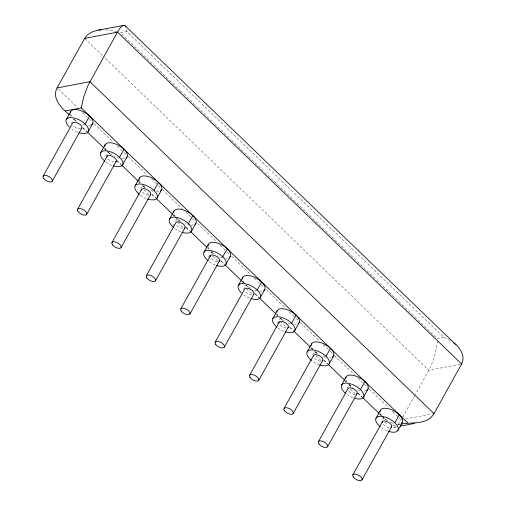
<?xml version="1.0" encoding="UTF-8"?>
<svg xmlns="http://www.w3.org/2000/svg" width="506" height="506" viewBox="0 0 506 506"><rect width="100%" height="100%" fill="white"/><g stroke="black" fill="none" stroke-linecap="round" stroke-linejoin="round"><path stroke-width="0.38" stroke-dasharray="2.53 1.9" d="M437.317 340.778C436.589 351.05 433.572 361.164 428.797 370.272L415.388 394.37M71.251 123.711L73.863 119.018M106.032 156.227L108.271 152.205L110.529 154.381M140.82 188.744L142.686 185.392L145.507 188.112M172.995 225.961L174.115 223.949M175.607 221.267L177.1 218.586M208.523 257.137L211.514 251.773A12.53 5.901 29.1 0 0 213.886 253.753M243.31 289.66L245.922 284.96L248.18 287.136M277.351 323.517L280.337 318.154A12.53 5.901 29.1 0 0 284.328 321.215M312.885 354.693L314.751 351.341M346.92 388.557L349.159 384.528A12.53 5.901 29.1 0 0 352.593 387.242M382.454 419.733L383.573 417.722L385.812 419.879M398.399 424.148L402.359 417.779M402.738 417.089L415.002 395.059M395.793 426.691L394.263 427.298L392.979 427.007M450.498 340.639L443.895 337.357L126.867 31.593L120.308 32.846L179.965 90.384M443.895 337.357L437.336 338.609L265.751 173.122M460.099 364.307L428.797 370.272L103.445 56.482M405.761 418.981L432.466 413.889M392.726 425.679L394.971 425.249M397.975 424.679L400.221 424.249M394.263 427.298L396.514 426.874M105.773 29.721L116.747 31.606M180.534 90.928L197.005 106.823M197.574 107.367L214.051 123.262M214.62 123.806L231.097 139.7M231.666 140.244L248.142 156.139M248.712 156.683L265.188 172.578M84.679 38.374L102.876 55.932M58.222 89.05L77.557 107.702M82.68 112.636L91.782 121.415M94.053 123.609L112.825 141.712M117.373 146.101L121.927 150.491M124.204 152.685L127.613 155.974M128.182 156.525L147.524 175.177M151.503 179.016L157.758 185.051M158.327 185.601L161.743 188.89M162.312 189.44L182.217 208.643M185.632 211.932L191.888 217.966M192.457 218.516L195.303 221.255M197.574 223.45L216.347 241.558M220.331 245.397L226.587 251.431M227.156 251.975L229.427 254.17M231.704 256.365L251.046 275.017M254.455 278.313L260.716 284.347M261.279 284.891L263.556 287.085M266.403 289.83L285.175 307.933M289.154 311.772L295.409 317.806M295.978 318.356L299.963 322.195M300.532 322.746L319.868 341.398M323.283 344.687L329.539 350.721M330.108 351.272L334.087 355.111M334.656 355.661L353.998 374.313M357.976 378.153L363.669 383.637M364.238 384.187L368.785 388.576M369.355 389.127L388.697 407.779M392.675 411.618L398.361 417.102M398.93 417.652L401.207 419.847M69.942 115.235L71.061 116.317M76.121 121.193L74.426 119.561A12.53 5.901 29.1 0 0 76.235 120.991M82.889 127.721L86.836 131.528M104.325 148.397L107.145 151.117M116.734 160.364L121.25 164.716M138.739 181.584L139.865 182.672M151.711 194.102L155.665 197.909M173.153 214.772L174.842 216.41M175.405 216.954L179.921 221.305M186.126 227.289L190.073 231.097M207.561 247.965L208.693 249.053M211.514 251.773L214.335 254.493M220.54 260.476L224.487 264.284M241.976 281.153L243.664 282.784M254.948 293.67L258.901 297.477M276.39 314.346L277.516 315.434M280.337 318.154L283.158 320.874M289.925 327.401L293.309 330.665M311.361 348.077L312.493 349.165M315.314 351.885L317.003 353.517M323.777 360.044L327.724 363.858M345.212 380.721L346.338 381.809M349.159 384.528L351.98 387.254M358.185 393.238L362.138 397.046M379.627 413.914L381.315 415.546M73.61 119.03L75.887 121.219M82.706 127.797L86.684 131.636M104.299 148.625L105.438 149.725M107.708 151.914L109.985 154.109M116.804 160.687L120.782 164.52M138.397 181.515L139.536 182.609M142.376 185.348L145.216 188.093M152.04 194.671L155.45 197.96M173.065 214.949L174.203 216.043M176.474 218.238L179.32 220.977M186.138 227.555L189.548 230.844M211.141 251.672L213.987 254.41M220.806 260.988L224.215 264.277M241.83 281.273L243.538 282.917M245.808 285.106L248.085 287.3M254.904 293.878L258.882 297.718M276.497 314.707L277.636 315.801M279.907 317.996L282.753 320.734M289.571 327.312L292.98 330.601M311.165 348.141L313.442 350.335M314.011 350.886L316.851 353.624M323.669 360.202L327.648 364.035M345.269 381.031L346.401 382.125M348.678 384.32L351.518 387.058M357.767 393.086L362.315 397.476M379.367 413.914L382.207 416.659M382.776 417.203L385.616 419.948M143.824 189.763L149.466 195.208A5.218 2.46 29.1 0 1 142.034 191.698M177.669 222.406L183.317 227.852M212.646 256.144L218.295 261.583A5.218 2.46 29.1 0 1 210.863 258.079M246.498 288.787L252.14 294.233M280.343 321.43L286.554 327.42M315.883 355.712L321.531 361.157M350.297 388.899L355.376 393.801M384.712 422.093L386.97 424.268M126.74 29.702L126.867 31.593M91.112 124.976A12.53 5.901 29.1 0 1 87.551 125.475M84.837 125.052A12.53 5.901 29.1 0 1 80.732 123.616M71.555 116.247A12.53 5.901 29.1 0 1 70.479 113.622M399.576 424.06A12.53 5.901 29.1 0 1 397.261 424.18M393.105 423.351A12.53 5.901 29.1 0 1 390.449 422.32M387.564 420.783A12.53 5.901 29.1 0 1 382.138 416.16M381.739 415.641A12.53 5.901 29.1 0 1 380.563 413.598M366.926 390.215A12.53 5.901 29.1 0 1 363.675 391.012M360.139 390.569A12.53 5.901 29.1 0 1 357.217 389.633M346.857 381.758A12.53 5.901 29.1 0 1 346.155 380.411M330.753 357.679A12.53 5.901 29.1 0 1 329.261 357.824M325.01 357.192A12.53 5.901 29.1 0 1 322.803 356.445M317.123 353.321A12.53 5.901 29.1 0 1 315.295 351.847M312.91 349.26A12.53 5.901 29.1 0 1 311.74 347.224M296.339 324.491A12.53 5.901 29.1 0 1 294.846 324.631M290.596 324.004A12.53 5.901 29.1 0 1 287.206 322.752M278.034 315.383A12.53 5.901 29.1 0 1 277.326 314.03M261.925 291.304A12.53 5.901 29.1 0 1 259.61 291.424M256.903 291.001A12.53 5.901 29.1 0 1 253.98 290.065M250.476 288.363A12.53 5.901 29.1 0 1 246.473 285.473M244.088 282.879A12.53 5.901 29.1 0 1 242.912 280.843M227.517 258.111A12.53 5.901 29.1 0 1 226.024 258.256M222.488 257.813A12.53 5.901 29.1 0 1 217.207 255.802M209.206 249.003A12.53 5.901 29.1 0 1 208.13 246.378M193.102 224.923A12.53 5.901 29.1 0 1 190.787 225.043M190.142 224.987A12.53 5.901 29.1 0 1 185.152 223.69M180.534 221.293A12.53 5.901 29.1 0 1 177.644 219.092M175.266 216.505A12.53 5.901 29.1 0 1 174.089 214.462M158.688 191.73A12.53 5.901 29.1 0 1 156.373 191.856M152.951 191.249A12.53 5.901 29.1 0 1 150.744 190.496M145.058 187.372A12.53 5.901 29.1 0 1 143.23 185.898M140.383 182.622A12.53 5.901 29.1 0 1 139.302 180.003M124.28 158.542A12.53 5.901 29.1 0 1 121.965 158.663M119.252 158.245A12.53 5.901 29.1 0 1 114.552 156.525M111.706 154.912A12.53 5.901 29.1 0 1 106.836 150.643M106.437 150.124A12.53 5.901 29.1 0 1 105.267 148.081M389.392 427.583A5.218 2.46 29.1 0 1 382.922 424.028M387.147 430.872A12.53 5.901 29.1 0 1 381.467 427.747M114.09 162.065A5.218 2.46 29.1 0 1 107.626 158.511M80.644 128.828A5.218 2.46 29.1 0 1 73.212 125.317M146.259 198.548A12.53 5.901 29.1 0 1 140.579 195.417M111.851 165.354A12.53 5.901 29.1 0 1 106.165 162.23M77.437 132.167A12.53 5.901 29.1 0 1 71.757 129.043M352.739 397.684A12.53 5.901 29.1 0 1 347.053 394.56M354.978 394.395A5.218 2.46 29.1 0 1 348.507 390.834M320.564 361.208A5.218 2.46 29.1 0 1 314.099 357.647M319.798 365.022A12.53 5.901 29.1 0 1 311.399 360.398M180.674 231.735A12.53 5.901 29.1 0 1 174.994 228.611M182.919 228.446A5.218 2.46 29.1 0 1 176.449 224.892M286.156 328.014A5.218 2.46 29.1 0 1 279.685 324.46M283.91 331.303A12.53 5.901 29.1 0 1 278.23 328.179M215.088 264.923A12.53 5.901 29.1 0 1 209.402 261.798M249.496 298.116A12.53 5.901 29.1 0 1 243.816 294.985M251.741 294.827A5.218 2.46 29.1 0 1 244.784 290.419"/><path stroke-width="0.76" d="M407.722 422.82L81.213 107.911L83.888 96.374L88.031 85.375L117.487 32.118C119.252 29.595 121.067 25.072 124.761 25.445L456.032 344.795C461.238 349.399 465.299 357.306 461.611 364.016L434.022 413.592C426.994 425.363 412.093 421.84 400.973 424.104M123.945 25.3L98.822 30.088C93.338 30.974 87.589 33.377 84.679 38.374L57.083 87.949C51.517 98.638 61.846 108.48 69.379 114.691M66.28 119.524L70.758 111.472M43.118 176.158L72.681 123.047A5.218 2.46 29.1 0 1 78.993 123.736A5.218 2.46 29.1 0 1 81.377 128.556M52.27 181.192L81.833 128.075M85.134 124.059L89.613 116.013M88.234 131.598L92.712 123.553M100.694 152.711L105.172 144.665M77.532 209.351L107.095 156.234M86.678 214.38L116.241 161.269M119.542 157.252L124.027 149.2M122.648 164.792L127.126 156.74M135.102 185.898L139.586 177.853M111.946 242.538L141.509 189.421M121.092 247.573L150.655 194.456M153.957 190.439L158.435 182.394M157.062 197.979L161.54 189.933M169.516 219.092L173.994 211.04M146.354 275.726L175.924 222.615A5.218 2.46 29.1 0 1 182.23 223.304A5.218 2.46 29.1 0 1 184.614 228.124M155.506 280.76L185.07 227.643M188.371 223.627L192.849 215.581M191.47 231.166L195.948 223.121M203.931 252.279L208.409 244.234M180.768 308.919L210.332 255.802M189.914 313.954L219.484 260.837M222.779 256.82L227.264 248.769M225.885 264.36L230.363 256.308M238.345 285.473L242.823 277.421M215.183 342.107L244.746 288.996A5.218 2.46 29.1 0 1 251.052 289.679A5.218 2.46 29.1 0 1 253.443 294.505M224.329 347.141L253.892 294.024M257.193 290.008L261.672 281.962M260.299 297.547L264.777 289.502M272.753 318.66L277.231 310.614M249.597 375.3L279.16 322.183M258.743 380.329L288.306 327.218M291.608 323.195L296.086 315.149M294.707 330.741L299.185 322.689M307.167 351.847L311.645 343.802M284.005 408.487L313.568 355.37M293.157 413.522L322.72 360.405M326.016 356.388L330.5 348.337M329.121 363.928L333.599 355.882M341.582 385.041L346.06 376.989M318.419 441.675L347.983 388.564A5.218 2.46 29.1 0 1 354.295 389.247A5.218 2.46 29.1 0 1 356.679 394.073M327.565 446.709L357.128 393.592M360.43 389.576L364.908 381.53M363.536 397.115L368.014 389.07M375.99 418.228L380.474 410.183M352.834 474.868L382.397 421.751M361.98 479.897L391.543 426.786M394.844 422.769L399.323 414.718M397.944 430.309L402.428 422.257M84.679 38.374L117.487 32.118L461.611 364.016M57.083 87.949L89.897 81.694L434.022 413.592M65.464 110.915L81.213 107.911M400.265 426.16L414.509 423.44M98.822 30.088L101.542 29.81M453.42 342.625L456.032 344.795M87.399 132.072L103.762 147.853M121.813 165.26L138.176 181.04M156.227 198.453L172.584 214.228M190.635 231.64L206.998 247.421M225.05 264.834L241.413 280.609M259.464 298.021L275.821 313.802M293.878 331.209L310.235 346.989M328.286 364.402L344.649 380.177M362.701 397.589L379.064 413.37M125.456 25.964L126.026 26.862M380.132 411.739A12.53 5.901 29.1 0 1 394.206 410.998A12.53 5.901 29.1 0 1 401.34 423.402M70.423 113.034A12.53 5.901 29.1 0 1 84.489 112.294A12.53 5.901 29.1 0 1 91.624 124.697M104.831 146.221A12.53 5.901 29.1 0 1 118.904 145.481A12.53 5.901 29.1 0 1 126.038 157.885M139.245 179.409A12.53 5.901 29.1 0 1 153.318 178.675A12.53 5.901 29.1 0 1 160.453 191.078M173.659 212.602A12.53 5.901 29.1 0 1 187.726 211.862A12.53 5.901 29.1 0 1 194.867 224.266M208.067 245.79A12.53 5.901 29.1 0 1 222.14 245.049A12.53 5.901 29.1 0 1 229.275 257.459M242.482 278.977A12.53 5.901 29.1 0 1 256.555 278.243A12.53 5.901 29.1 0 1 263.689 290.646M276.896 312.17A12.53 5.901 29.1 0 1 290.969 311.43A12.53 5.901 29.1 0 1 298.104 323.834M311.31 345.358A12.53 5.901 29.1 0 1 325.377 344.618A12.53 5.901 29.1 0 1 332.512 357.027M345.718 378.545A12.53 5.901 29.1 0 1 359.791 377.811A12.53 5.901 29.1 0 1 366.926 390.215M382.251 422.402A5.218 2.46 29.1 0 1 388.115 422.093A5.218 2.46 29.1 0 1 391.087 427.26M380.221 426.779A12.53 5.901 29.1 0 1 379.936 416.299A12.53 5.901 29.1 0 1 397.355 425.881A12.53 5.901 29.1 0 1 388.627 431.403M141.37 190.073A5.218 2.46 29.1 0 1 147.227 189.763A5.218 2.46 29.1 0 1 150.206 194.936M106.956 156.885A5.218 2.46 29.1 0 1 112.819 156.575A5.218 2.46 29.1 0 1 115.792 161.743M139.333 194.449A12.53 5.901 29.1 0 1 139.049 183.969A12.53 5.901 29.1 0 1 156.468 193.551A12.53 5.901 29.1 0 1 147.739 199.073M104.925 161.262A12.53 5.901 29.1 0 1 104.641 150.782A12.53 5.901 29.1 0 1 122.054 160.364A12.53 5.901 29.1 0 1 113.325 165.886M69.385 127.063A12.53 5.901 29.1 0 1 71.023 117.582A12.53 5.901 29.1 0 1 87.829 127.512A12.53 5.901 29.1 0 1 78.911 132.692M345.813 393.592A12.53 5.901 29.1 0 1 345.522 383.112A12.53 5.901 29.1 0 1 362.941 392.694A12.53 5.901 29.1 0 1 354.213 398.209M313.429 356.022A5.218 2.46 29.1 0 1 319.292 355.712A5.218 2.46 29.1 0 1 322.265 360.879M311.399 360.398A12.53 5.901 29.1 0 1 311.114 349.918A12.53 5.901 29.1 0 1 328.533 359.5A12.53 5.901 29.1 0 1 319.798 365.022M173.748 227.643A12.53 5.901 29.1 0 1 173.463 217.163A12.53 5.901 29.1 0 1 190.882 226.745A12.53 5.901 29.1 0 1 182.147 232.267M276.984 327.211A12.53 5.901 29.1 0 1 276.7 316.731A12.53 5.901 29.1 0 1 294.119 326.313A12.53 5.901 29.1 0 1 285.384 331.835M279.015 322.828A5.218 2.46 29.1 0 1 284.878 322.524A5.218 2.46 29.1 0 1 287.851 327.692M208.162 260.83A12.53 5.901 29.1 0 1 207.877 250.35A12.53 5.901 29.1 0 1 225.29 259.932A12.53 5.901 29.1 0 1 216.562 265.454M210.192 256.453A5.218 2.46 29.1 0 1 216.056 256.144A5.218 2.46 29.1 0 1 219.028 261.311M241.444 293.012A12.53 5.901 29.1 0 1 243.089 283.531A12.53 5.901 29.1 0 1 259.894 293.461A12.53 5.901 29.1 0 1 250.976 298.641M353.359 477.139A5.218 2.46 29.1 0 0 361.524 480.377A5.218 2.46 29.1 0 0 357.331 474.628A5.218 2.46 29.1 0 0 353.359 477.139M112.471 244.815A5.218 2.46 29.1 0 0 120.637 248.048A5.218 2.46 29.1 0 0 116.443 242.304A5.218 2.46 29.1 0 0 112.471 244.815M78.063 211.622A5.218 2.46 29.1 0 0 86.229 214.86A5.218 2.46 29.1 0 0 82.029 209.111A5.218 2.46 29.1 0 0 78.063 211.622M43.649 178.435A5.218 2.46 29.1 0 0 51.814 181.673A5.218 2.46 29.1 0 0 47.621 175.924A5.218 2.46 29.1 0 0 43.649 178.435M318.944 443.952A5.218 2.46 29.1 0 0 327.116 447.184A5.218 2.46 29.1 0 0 322.917 441.441A5.218 2.46 29.1 0 0 318.944 443.952M284.536 410.764A5.218 2.46 29.1 0 0 292.702 413.997A5.218 2.46 29.1 0 0 288.509 408.253A5.218 2.46 29.1 0 0 284.536 410.764M146.885 278.003A5.218 2.46 29.1 0 0 155.051 281.241A5.218 2.46 29.1 0 0 150.858 275.492A5.218 2.46 29.1 0 0 146.885 278.003M250.122 377.571A5.218 2.46 29.1 0 0 258.288 380.809A5.218 2.46 29.1 0 0 254.094 375.06A5.218 2.46 29.1 0 0 250.122 377.571M181.3 311.196A5.218 2.46 29.1 0 0 189.465 314.428A5.218 2.46 29.1 0 0 185.266 308.685A5.218 2.46 29.1 0 0 181.3 311.196M215.708 344.384A5.218 2.46 29.1 0 0 223.88 347.616A5.218 2.46 29.1 0 0 219.68 341.873A5.218 2.46 29.1 0 0 215.708 344.384"/></g></svg>
